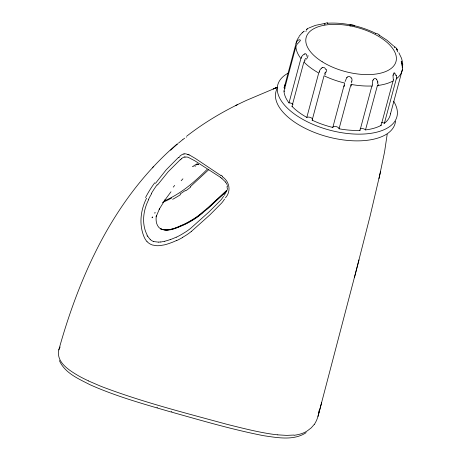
<?xml version="1.0" encoding="UTF-8"?>
<svg xmlns="http://www.w3.org/2000/svg" width="461" height="461" viewBox="0 0 461 461"><rect width="100%" height="100%" fill="white"/><g stroke="black" fill="none" stroke-linecap="round" stroke-linejoin="round"><path stroke-width="0.69" d="M402.62 67.928L401.393 63.295M396.529 77.235L396.397 75.713M393.268 79.453L392.985 75.322M377.709 83.862L377.738 82.26M351.645 81.119L351.368 82.726M387.211 134.186L384.543 152.061L378.988 178.626M372.217 84.426L372.857 80.3M156.394 215.477L156.36 215.679A33.054 28.64 2.9 0 0 156.273 216.278C155.593 220.79 156.469 226.518 160.803 228.95A7.624 6.61 2.9 0 0 161.984 229.48L166.628 230.068L172.806 228.95A44.584 38.632 2.9 0 0 174.385 228.477C184.769 224.962 194.525 219.505 202.938 212.469M227.515 188.457L227.244 189.644M380.504 171.769L370.143 215.904L354.48 277.418M359.015 259.866L318.257 415.384M345.105 81.516L346.718 77.661M317.957 416.502L321.657 402.562M285.163 88.201A3.215 1.579 15 0 0 284.137 87.872L296.031 43.484C296.342 41.744 298.849 38.482 300.463 40.17C299.898 42.141 296.337 43.858 295.87 46.688L283.976 91.076A54.79 26.899 15 0 0 289.007 102.912A3.215 1.579 15 0 1 293.058 104.301M289.007 102.912L300.9 58.53A54.79 26.899 15 0 1 295.87 46.688M306.819 117.399A54.79 26.899 15 0 1 291.992 106.358L303.885 61.97A54.79 26.899 15 0 0 318.712 73.011L306.819 117.399A3.215 1.579 15 0 1 311.077 117.757A3.215 1.579 15 0 1 312.155 120.16A54.79 26.899 15 0 0 332.807 127.449A3.215 1.579 15 0 1 336.017 126.562A3.215 1.579 15 0 1 339.065 128.786A54.79 26.899 15 0 0 360.006 130.371L371.9 85.982A54.79 26.899 15 0 1 350.959 84.398L339.065 128.786M312.155 120.16L324.048 75.771A54.79 26.899 15 0 0 344.701 83.061L332.807 127.449M365.504 129.921L377.398 85.539A54.79 26.899 15 0 0 393.02 80.992L381.126 125.38A54.79 26.899 15 0 1 365.504 129.921A3.215 1.579 15 0 0 360.202 128.775M384.399 123.271L396.293 78.883A54.79 26.899 15 0 0 402.407 69.427L390.513 113.815A54.79 26.899 15 0 1 384.399 123.271A3.215 1.579 15 0 0 381.599 122.632M402.199 67.611L402.568 66.223A54.79 26.899 15 0 0 402.453 65.082M88.552 380.919A88.875 42.902 15.1 0 1 78.722 375.94C69.657 370.575 55.965 362.502 58.801 349.899C67.6 318.165 78.675 287.019 92.874 257.284L93.935 255.169C114.155 213.287 141.59 174.483 176.995 144.08M58.801 349.899L59.648 347.934M325.109 72.596L324.561 74.135M227.054 190.214L224.207 195.395M319.202 71.501L320.303 69.392L321.582 68.124M156.089 216.826L159.569 208.603L159.218 209.306L164.992 199.89L164.663 200.397L170.985 191.782M146.575 198.195C140.593 209.957 138.853 224.328 143.999 236.672A16.44 15.426 63.3 0 0 146.961 241.552M148.776 199.423C143.117 210.354 141.371 224.115 147.272 235.271M304.479 60.385L305.614 58.345M301.448 57.066L302.652 55.308L304.179 54.231M152.309 217.333L152.044 217.834L152.591 216.826M302.744 32.552L303.586 31.423M154.948 212.873L154.775 213.143L155.121 212.602M225.4 197.855C231.393 191.517 229.613 181.507 222.525 176.868M299.028 36.407L302.675 32.184M224.57 199.106L223.136 201.152A48.653 44.544 45.7 0 1 221.637 203.047L209.795 214.964L191.24 231.549M60.022 347.306L60.23 346.995M223.608 196.288L222.081 198.455A46.515 42.608 44.6 0 1 220.658 200.253L208.994 211.939L190.595 228.379A84.559 77.01 46.9 0 1 185.956 231.756L182.314 234.004A93.208 85.285 57.3 0 1 176.281 237.254M155.432 183.386L166.231 169.781L178.43 157.46M157.489 185.045L168.179 171.746L180.176 159.754M314.189 424.466L311.319 427.785L307.556 430.695A41.525 20.359 15.4 0 1 294.147 435.276M306.473 29.723L307.902 28.461M173.238 187.131L174.679 185.42M152.384 167.844L153.628 166.415M181.167 180.735L182.931 178.816M226.726 190.324L208.505 207.225L198.535 215.546A82.202 70.176 -0.4 0 1 194.369 218.439L190.889 220.583A98.89 84.421 -0.4 0 1 184.509 224.029C177.128 227.106 168.271 232.413 160.244 228.604C168.109 232.747 177.11 227.596 184.481 224.605A98.89 86.812 6.6 0 0 190.854 221.245L194.335 219.136A82.202 72.164 6.6 0 0 198.501 216.284L208.464 207.997L226.685 191.131M208.706 169.688L190.358 186.665M207.093 169.394C194.53 182.06 180.729 193.96 164.122 200.967M225.152 192.277L207.456 208.568M170.645 150.234L172.535 148.448M172.898 148.114L173.987 147.111M174.356 146.777L177.162 144.276M206.937 209.029L207.323 208.683M177.376 144.086L177.813 143.705M178.47 143.141L182.838 139.545M194.974 166.45L195.28 166.202M192.888 166.479L192.698 166.64C195.193 164.929 195.631 164.041 198.616 164.335L196.818 164.289L198.368 164.341M182.959 139.447L184.665 138.185M181.392 158.763L181.525 158.665A11.473 9.675 -77.8 0 1 184.256 156.976M186.814 136.104C205.318 121.692 225.723 109.833 247.044 100.106L277.516 87.227L273.189 88.956L277.165 87.331M306.162 432.643C293.743 440.906 277.678 437.702 263.876 435.743C231.975 429.554 200.777 420.265 169.504 411.546C142.668 403.767 115.653 396.16 90.085 384.762C78.687 378.856 64.799 373.139 59.377 360.537M185.328 190.497L180.078 194.041M195.821 165.799L195.977 165.689M186.169 137.165L186.532 136.934M182.671 237.34L186.44 235.024A86.242 78.531 45.9 0 0 191.234 231.543M235.859 105.436L237.282 104.756M308.876 27.971L315.416 25.367L324.244 23.569M176.229 237.15L174.114 238.095A88.725 81.222 58.7 0 1 172.512 238.763L170.656 239.472M176.373 240.567L174.736 241.293A91.313 83.671 58 0 1 172.529 242.221L171.077 242.763A67.081 61.561 60.5 0 1 164.456 244.86L160.036 245.58A26.484 24.266 59.4 0 1 156.654 245.701L152.597 245.033A13.738 12.66 61.5 0 1 151.813 244.774L151.565 244.664A12.355 11.433 62.4 0 1 147.347 241.904L147.019 241.501M184.285 157.092L185.051 156.919M183.697 154.153L184.469 153.986M164.802 241.287L160.716 242.031M293.922 435.051L286.656 435.38L277.787 434.861M196.282 164.214L198.265 164.41L196.628 164.197M328.491 23.177C344.626 22.416 360.842 26.191 375.358 33.18M158.763 242.169L154.302 241.639A10.557 9.249 41.6 0 1 153.68 241.431L153.53 241.38M196.714 164.202L198.074 164.364L197.21 164.225M197.037 164.225L198.126 164.329M197.389 164.249L198.144 164.381M198.063 164.358L197.66 164.283L198.639 164.485M171.504 411.425L171.861 411.529M157.028 407.253L157.38 407.357M187.892 154.314L188.215 154.429M189.177 154.833L195.527 158.567L220.882 175.537M88.512 380.947L99.611 385.753A158.106 76.296 15.1 0 0 102.97 387.09C143.423 402.378 185.46 412.993 227.123 424.362C241.639 427.964 256.166 431.715 270.959 434.003A77.667 37.669 14.9 0 0 277.781 434.838M379.478 35.353L386.848 40.13L393.682 46.071M220.295 177.208L195.078 160.935L188.151 157.276A8.546 7.146 -59.9 0 0 185.057 157.149M221.816 178.395L225.181 181.674M150.171 239.282L149.923 239.046A12.464 11.41 44.3 0 1 147.993 236.545M225.371 181.899L225.625 182.233M225.706 182.337L226.138 182.959M396.702 49.546L397.693 51.811M226.345 183.288L226.541 183.616M398.846 52.704L401.548 58.34L402.58 62.454M226.8 184.118L227.06 184.688M394.386 46.82L394.662 47.696M227.348 185.512L227.504 186.186M402.62 63.238L402.781 64.621M227.089 186.232L227.158 188.088M190.768 186.959A79.05 56.467 -21.2 0 1 185.708 190.837M180.614 194.588A89.301 59.573 -22.9 0 1 172.65 199.331M171.653 198.011A50.474 32.933 -23.2 0 1 162.376 202.483M153.455 241.455A9.347 8.488 44.4 0 1 150.125 239.403M160.699 241.944A24.957 22.422 47.1 0 1 158.751 242.071M170.628 239.409A63.681 58.195 56.5 0 1 164.779 241.218M220.312 177.18A31.7 24.831 45.5 0 1 221.839 178.361M180.239 159.869A35.641 29.129 -73.8 0 1 181.45 158.878M151.381 193.453A125.173 116.109 69.3 0 1 157.132 184.746M148.563 199.29A90.869 83.504 73.9 0 1 151.64 193.632M147.739 236.683A19.748 17.864 44.9 0 1 147.019 235.387M182.717 237.421A94.424 86.432 55.8 0 1 176.448 240.705M221.084 175.203A35.699 29.758 51.5 0 1 222.755 176.54M188.186 154.625A21.229 15.588 78.2 0 1 189.137 155.046M184.469 153.767A11.26 8.667 -89.3 0 1 187.806 154.579M179.807 156.17A13.45 10.171 -68.3 0 1 183.674 153.882M178.597 157.795A37.698 28.836 -68.1 0 1 179.871 156.728M145.543 197.562A111.453 103.085 72.7 0 1 154.746 182.798M318.96 410.763A119.364 58.57 15.2 0 1 314.287 424.5M292.597 106.237A3.215 1.579 15 0 1 291.992 106.358M284.137 87.872A54.79 26.899 15 0 1 285.434 83.988M301.114 58.518A8.275 5.947 -39.3 0 1 301.678 57.106M296.031 43.484A54.79 26.899 15 0 1 299.056 36.989M304.439 61.889A8.269 4.927 -48.6 0 1 305.055 60.443M304.162 54.15A3.429 2.933 -64.8 0 1 304.905 53.966M304.957 53.735A2.616 2.092 -52.9 0 1 306.819 55.988A3.1 1.89 -48.5 0 1 306.761 56.248M308.057 55.562A4.454 2.466 -51.9 0 1 306.329 59.175M319.127 72.798A8.275 3.118 -61.8 0 1 319.6 71.415M325.045 74.941A8.269 1.671 -67.1 0 1 325.472 73.731M321.571 68.107A3.429 3.417 -67.3 0 1 322.32 67.732M322.268 67.577A2.616 2.547 -40.7 0 1 325.604 69.271A3.1 2.72 -50 0 1 325.645 69.565M326.353 69.265A4.454 3.786 -57.3 0 1 326.065 72.152M325.754 71.991A6.494 2.726 -72.9 0 1 325.483 72.821M344.511 85.124A8.275 0.553 -77.2 0 1 343.964 86.697M351.806 84A8.269 2.057 -82 0 1 351.144 86.051M346.758 77.702A3.429 3.204 -82.5 0 1 347.34 77.137M347.3 77.085A2.605 2.512 67.7 0 1 351.075 77.765A3.1 3.066 -2.9 0 1 351.213 78.047M351.495 77.897A4.454 4.414 -37.4 0 1 351.991 80.416A6.494 5.025 89.8 0 1 351.945 81.182M372.511 84.668A8.275 4.068 86.4 0 1 372.142 86.305M360.006 130.371A3.215 1.579 15 0 1 359.759 129.973M378.25 84.167A8.269 5.255 79.2 0 1 377.818 85.948M372.966 80.37A3.429 2.363 -89.8 0 1 373.249 79.684M373.347 79.736A2.616 2.023 82.7 0 1 376.43 79.177M376.395 79.223A3.1 2.841 78.1 0 1 376.614 79.436A4.454 4.189 86.3 0 1 377.421 81.58M377.778 81.528A6.494 6.183 44.5 0 1 377.864 82.26M393.464 79.517A8.275 6.5 59.3 0 1 393.181 81.078M381.126 125.38A3.215 1.579 15 0 1 380.579 125.035M396.812 77.298A8.269 7.065 42.8 0 1 396.477 78.969M393.175 75.414A3.429 1.112 80.6 0 1 393.141 74.722M393.406 74.763A2.616 1.181 76.8 0 1 394.852 73.149M394.841 73.213A3.1 2.103 79.6 0 1 395.042 73.357M394.789 73.72A4.454 3.164 85.2 0 1 395.619 75.374M396.166 75.08A6.494 5.884 -40.4 0 1 396.322 75.737M402.649 67.928A8.275 7.186 6.1 0 1 402.39 69.421M284.725 91.18A3.215 1.579 15 0 1 283.976 91.076M390.513 113.815A3.215 1.579 15 0 1 390.271 113.752M402.701 64.626A8.269 7.001 -16.1 0 1 402.401 66.194M401.952 63.445A2.605 0.317 65.4 0 1 401.404 61.261M401.433 61.371A3.1 1.049 72.4 0 1 401.56 61.451M401.289 62.563A4.454 1.619 77.3 0 1 401.79 63.693M402.246 62.846A6.494 4.207 -67.8 0 1 402.378 63.405M396.368 48.808A3.429 1.25 48.2 0 1 396.944 49.569M394.334 46.763A2.616 0.582 49.7 0 1 395.936 47.777A2.616 0.582 49.7 0 1 397.682 50.18M378.982 35.122A3.429 1.735 21.1 0 1 379.495 35.647M375.565 33.474A2.616 1.031 26.8 0 1 379.634 35.336M375.542 33.549A3.1 0.87 42 0 1 375.652 33.567M353.956 25.758A3.429 1.527 -8.1 0 1 354.221 26.041M350.072 24.98A2.605 0.957 2.3 0 1 352.728 24.963A2.605 0.957 2.3 0 1 354.244 25.822M349.934 25.067A3.1 1.216 17.8 0 1 350.17 25.061M349.957 25.879A4.454 1.982 21.7 0 1 350.464 25.908M327.932 23.344A3.429 0.68 -30.6 0 1 327.823 23.58M324.74 23.569A2.616 0.507 -21.7 0 1 327.46 22.756A2.616 0.507 -21.7 0 1 327.31 23.459M324.521 23.695A3.1 0.991 -7.2 0 1 324.803 23.632M324.089 24.825A4.454 1.758 -5.5 0 1 325.155 24.554M308.086 28.259A3.429 0.57 -45.9 0 1 308.144 28.392M307.205 28.864A2.616 0.328 -37.4 0 1 306.317 29.602M305.77 31.262A4.454 0.732 -27.1 0 1 306.611 30.812M303.851 31.544A6.494 4.385 -13.2 0 1 304.323 31.135M302.428 32.864A8.269 6.909 41.2 0 1 302.56 32.633M395.515 121.266A61.67 30.276 15 0 1 326.745 136.548A61.67 30.276 15 0 1 277.136 88.558M393.654 101.299A61.67 30.276 15 0 1 329.477 130.083A61.67 30.276 15 0 1 288.327 73.063M277.251 87.383L274.635 88.483L277.245 87.383M322.158 61.739A46.509 22.831 15 0 0 395.751 62.356A46.509 22.831 15 0 0 335.349 24.364A46.509 22.831 15 0 0 322.158 61.739"/></g></svg>
